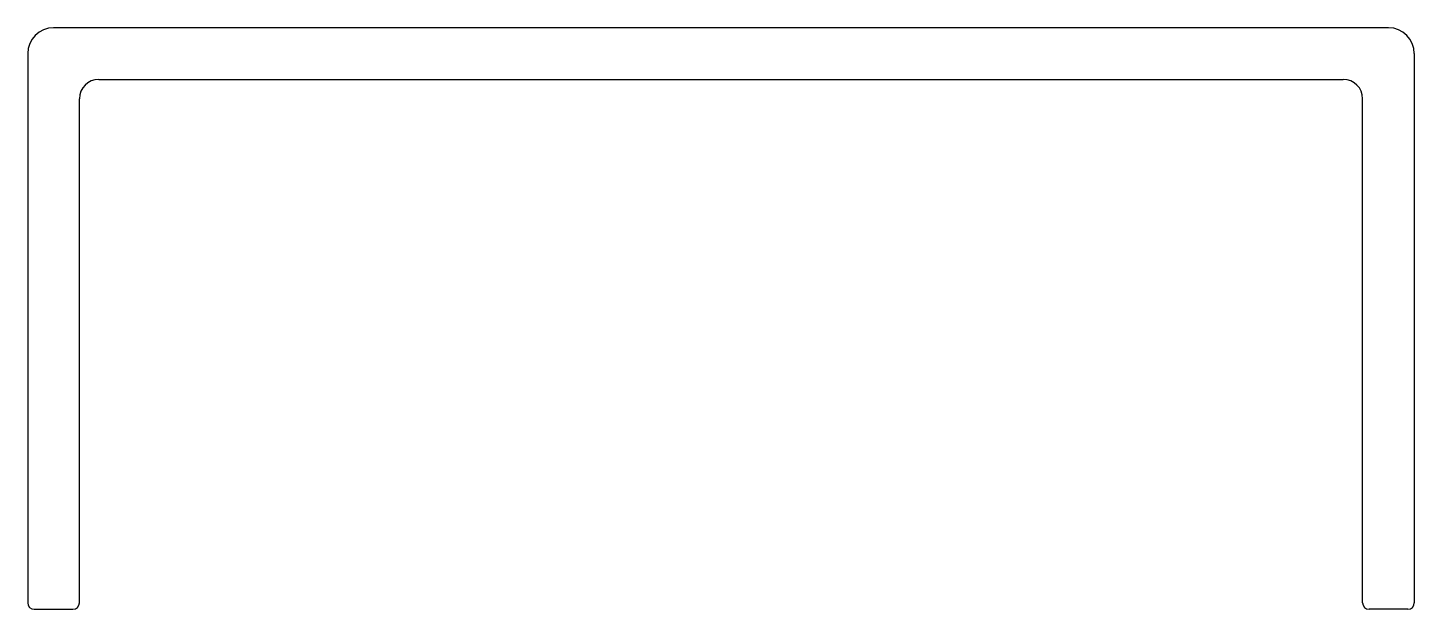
# Model space of a CAD drawing. Extents: x 60 to 167, y 29 to 74.
import ezdxf

# ---------------------------------------------------------------- set-up
doc = ezdxf.new("R2010")
doc.units = 0
doc.layers.get('0').update_dxf_attribs({"linetype": 'CONTINUOUS'})

msp = doc.modelspace()

# ---------------------------------------------------------------- linework, layer by layer
at = {"linetype": 'CONTINUOUS'}
for p, q in [((165.31, 73.59), (61.91, 73.59)), ((59.91, 71.59), (59.91, 29.09)), ((167.31, 71.59), (167.31, 29.09)), ((65.41, 69.59), (161.81, 69.59)), ((63.91, 29.09), (63.91, 68.09)), ((163.31, 29.09), (163.31, 68.09)), ((60.41, 28.59), (63.41, 28.59)), ((166.81, 28.59), (163.81, 28.59))]:
    msp.add_line(p, q, dxfattribs=at)
for centre, radius, start, end in [((61.91, 71.59), 2, 90, 180), ((165.31, 71.59), 2, 0, 90), ((65.41, 68.09), 1.5, 90, 180), ((161.81, 68.09), 1.5, 0, 90), ((60.41, 29.09), 0.5, 180, 270), ((63.41, 29.09), 0.5, 270, 0), ((163.81, 29.09), 0.5, 180, 270), ((166.81, 29.09), 0.5, 270, 0)]:
    msp.add_arc(centre, radius, start, end, dxfattribs=at)

doc.saveas('drawing.dxf')
